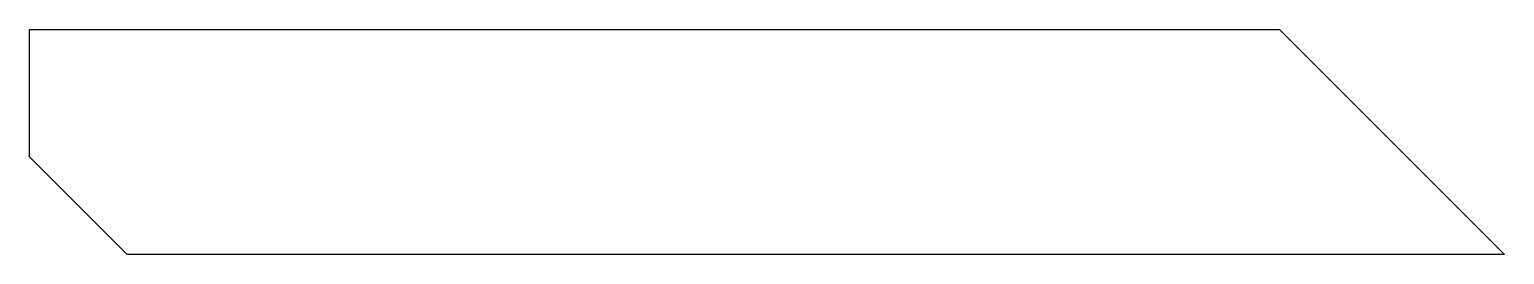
# Model space of a CAD drawing. Header units: centimetres. Extents: x -39.2 to 33.7, y 0 to 64.5.
# Drawn here: x -39.2 to 33.7, y 53.4 to 64.5 of the extents above; entities outside this region: 1.
import ezdxf

# ---------------------------------------------------------------- set-up
doc = ezdxf.new("R2010")
doc.units = ezdxf.units.CM
doc.header["$MEASUREMENT"] = 0
doc.layers.add('cncTable_part_drawer v3_drawer', color=7, linetype='Continuous')

msp = doc.modelspace()

# ---------------------------------------------------------------- linework, layer by layer
at = {"layer": 'cncTable_part_drawer v3_drawer'}
for p, q in [((-39.196, 64.475), (22.59, 64.475)), ((-39.196, 58.188), (-39.196, 64.475)), ((22.59, 64.475), (33.71, 53.355)), ((-39.196, 58.188), (-34.363, 53.355)), ((33.71, 53.355), (-34.363, 53.355))]:
    msp.add_line(p, q, dxfattribs=at)
msp.add_point((0.061, 0.015), dxfattribs=at)

doc.saveas('drawing.dxf')
